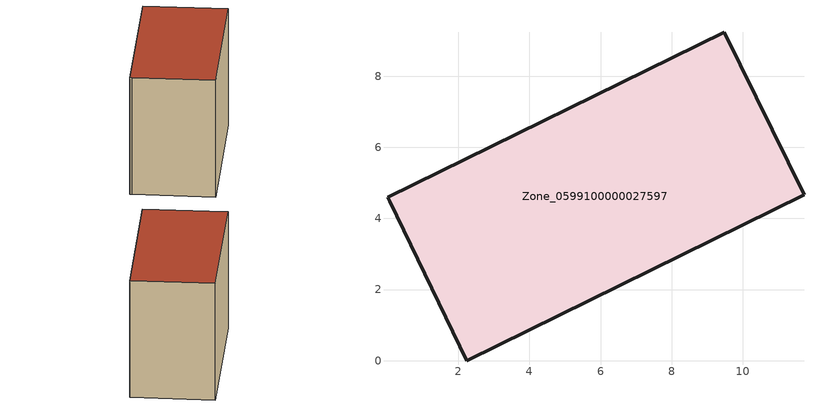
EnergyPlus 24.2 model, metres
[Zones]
Zone_0599100000027597
 floor ground (C_G): 0.07,4.48 0.01,4.59 9.48,9.23 11.72,4.67 2.24,0 z0
 wall outside (C_F): 2.24,0 11.72,4.67 9.48,9.23 0.01,4.59 0.07,4.48 2.24,0 z0:7.56
 roof outside (C_R): 0.01,4.59 0.07,4.48 2.24,0 11.72,4.67 9.48,9.23 z7.56
[BUILDING]
Pand.0599100000027597: North Axis=0; Terrain=City; Loads Convergence Tolerance Value=0.04; Temperature Convergence Tolerance Value=0.4; Solar Distribution=FullExterior; Maximum Number of Warmup Days=25; Minimum Number of Warmup Days=1
[Site:Location]
Rotterdam.The.Hague.AP_ZH_NLD Design_Conditions: Latitude=51.96; Longitude=4.45; Time Zone=1; Elevation=-4.5
[SITE:GROUNDTEMPERATURE:BUILDINGSURFACE]
18, 18, 18, 18, 18, 18, 18, 18, 18, 18, 18, 18
[MATERIAL] Thermal Absorptance=0.9; Solar Absorptance=0.7; Visible Absorptance=0.7
Name | Roughness | Thickness | Conductivity | Density | Specific Heat
G.TI.1975-1991 | MediumSmooth | 0.15 | 0.288461 | 540 | 1210
F.TI.1975-1991 | Rough | 0.3 | 0.230769 | 1920 | 840
R.TI.1975-1991 | MediumRough | 0.2 | 0.153846 | 1500 | 1000
[CONSTRUCTION]
C_G: G.TI.1975-1991
C_F: F.TI.1975-1991
C_R: R.TI.1975-1991
[ZONE]
Zone_0599100000027597: Type=1; Multiplier=1; Ceiling Height=Autocalculate; Volume=Autocalculate; Floor Area=autocalculate; Part of Total Floor Area=Yes
[ZONEINFILTRATION:DESIGNFLOWRATE]
Infil_Zone_0599100000027597: Zone or ZoneList or Space or SpaceList=Zone_0599100000027597; Schedule=AlwaysOn; Design Flow Rate Calculation Method=Flow/Area; Flow Rate per Floor Area=0.003; Constant Term Coefficient=1; Temperature Term Coefficient=0; Velocity Term Coefficient=0; Velocity Squared Term Coefficient=0
[HVACTEMPLATE:ZONE:IDEALLOADSAIRSYSTEM]
Zone_0599100000027597: Maximum Heating Supply Air Temperature=50; Minimum Cooling Supply Air Temperature=13; Maximum Heating Supply Air Humidity Ratio=0.0156; Minimum Cooling Supply Air Humidity Ratio=0.0077; Heating Limit=NoLimit; Cooling Limit=NoLimit; Dehumidification Control Type=ConstantSensibleHeatRatio; Cooling Sensible Heat Ratio=0.7; Dehumidification Setpoint=60; Humidification Control Type=None; Humidification Setpoint=30; Outdoor Air Method=None; Outdoor Air Flow Rate per Person=0.00944; Outdoor Air Flow Rate per Zone Floor Area=0; Outdoor Air Flow Rate per Zone=0; Demand Controlled Ventilation Type=None; Outdoor Air Economizer Type=NoEconomizer; Heat Recovery Type=None; Sensible Heat Recovery Effectiveness=0.7; Latent Heat Recovery Effectiveness=0.65
[ZONECONTROL:THERMOSTAT]
ThermostatControl_Zone_0599100000027597: Zone or ZoneList=Zone_0599100000027597; Control Type Schedule=DualSetpointControlType; Control 1=Thermostat_Zone_0599100000027597; Temperature Difference Between Cutout And Setpoint=0
[THERMOSTATSETPOINT:DUALSETPOINT]
Thermostat_Zone_0599100000027597: Heating Setpoint Temperature Schedule=HeatingSetpoint_Zone_0599100000027597; Cooling Setpoint Temperature Schedule=CoolingSetpoint_Zone_0599100000027597
[SCHEDULE:COMPACT]
HeatingSetpoint_Zone_0599100000027597: Through: 12/31, For: AllDays, Until: 24:00, 21
CoolingSetpoint_Zone_0599100000027597: Through: 12/31, For: AllDays, Until: 24:00, 24
DualSetpointControlType: Through: 12/31, For: AllDays, Until: 24:00, 4
AlwaysOn: Through: 12/31, For: AllDays, Until: 24:00, 1
